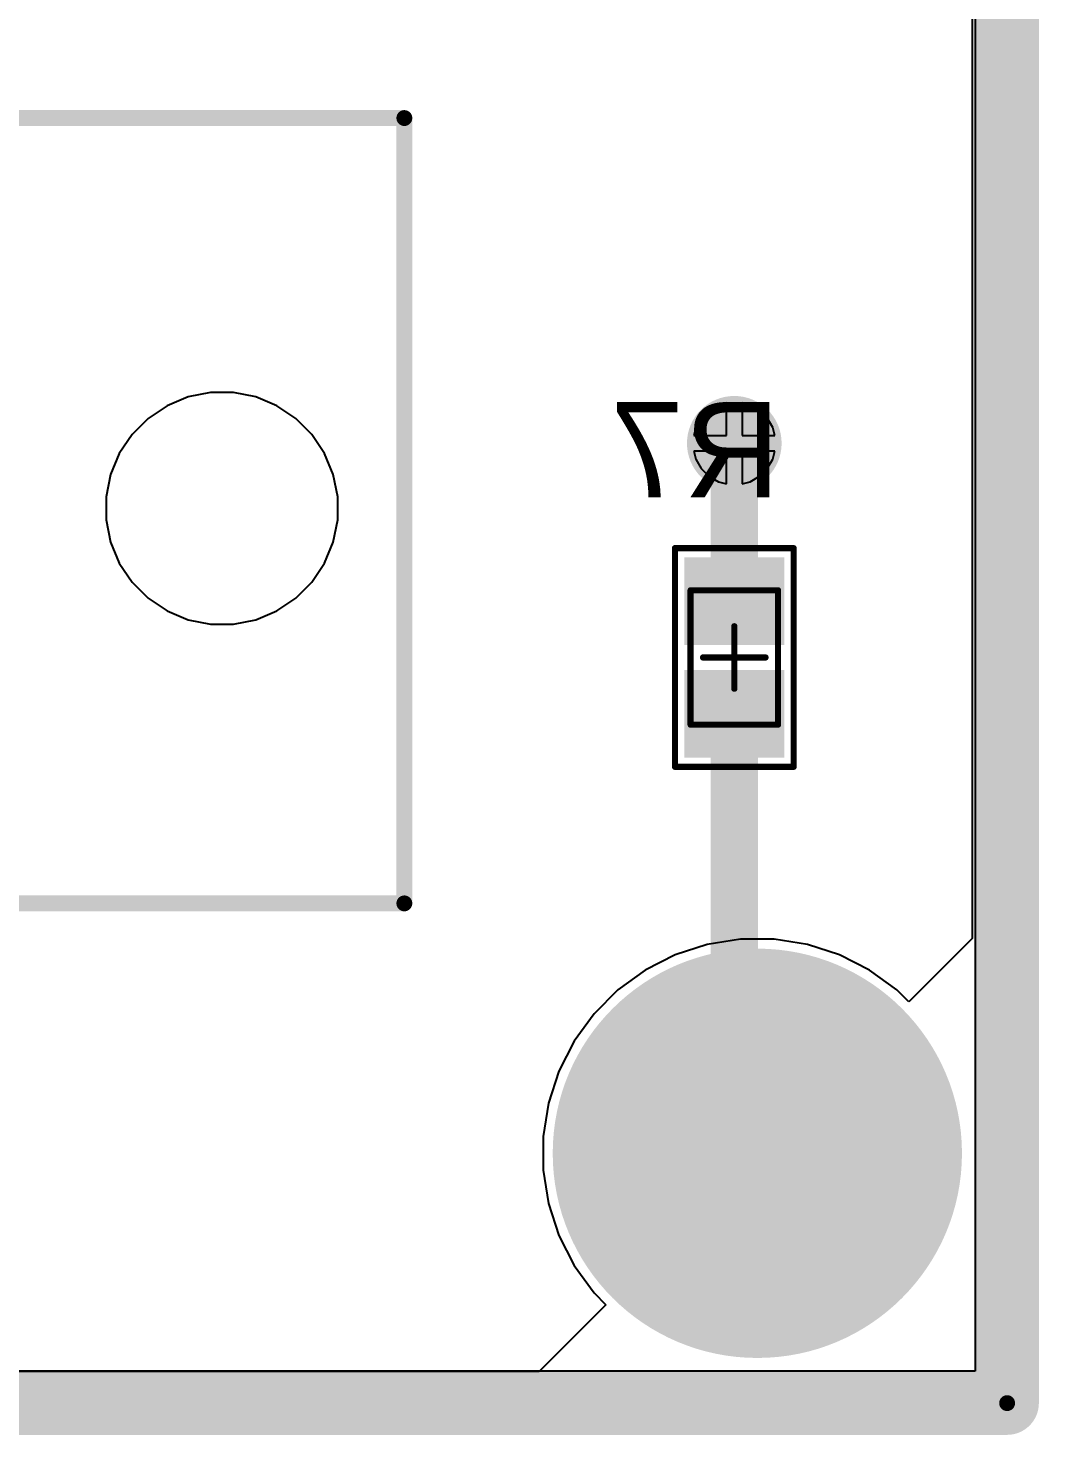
# Model space of a CAD drawing. Header units: millimetres. Extents: x -0.02 to 3.96, y -0.02 to 1.99.
# Drawn here: x 3.32 to 3.957, y -0.02 to 0.867 of the extents above; entities that cross this region are included whole.
import ezdxf

# ---------------------------------------------------------------- set-up
doc = ezdxf.new("R2010")
doc.units = ezdxf.units.MM
doc.header["$MEASUREMENT"] = 0
for name, color, linetype in [('BottomLayer', 5, 'Continuous'), ('BottomOverlay', 54, 'Continuous'), ('BottomPaste', 16, 'Continuous'), ('BottomSolder', 6, 'Continuous'), ('InternalPlane1', 76, 'Continuous'), ('InternalPlane2', 16, 'Continuous'), ('Mechanical1', 6, 'Continuous'), ('Mechanical13', 56, 'Continuous'), ('Mechanical15', 56, 'Continuous'), ('MultiLayer', 9, 'Continuous'), ('PadHoleLayer', 156, 'Continuous'), ('TopLayer', 1, 'Continuous'), ('TopOverlay', 2, 'Continuous'), ('TopSolder', 216, 'Continuous'), ('ViaHoleLayer', 16, 'Continuous')]:
    doc.layers.add(name, color=color, linetype=linetype)
doc.styles.add('Arial', font='arial.ttf', dxfattribs={"height": 0.2})

# ---------------------------------------------------------------- blocks, each defined once
blk = doc.blocks.new('6_0805_N_B_1')
at = {"layer": 'BottomLayer'}
for points in [[(-0.01181095, 0.02755895), (-0.01181095, -0.02755915), (-0.05905505, -0.02755915), (-0.05905505, 0.02755895)], [(0.05905515, 0.02755895), (0.05905515, -0.02755915), (0.01181105, -0.02755915), (0.01181105, 0.02755895)]]:
    blk.add_hatch(color=5, dxfattribs=at).paths.add_polyline_path(points)
at = {"layer": 'BottomPaste'}
for points in [[(-0.01181095, 0.02755895), (-0.01181095, -0.02755915), (-0.05905505, -0.02755915), (-0.05905505, 0.02755895)], [(0.05905515, 0.02755895), (0.05905515, -0.02755915), (0.01181105, -0.02755915), (0.01181105, 0.02755895)]]:
    blk.add_hatch(color=16, dxfattribs=at).paths.add_polyline_path(points)
at = {"layer": 'BottomSolder'}
for points in [[(-0.00781095, 0.03155895), (-0.00781095, -0.03155915), (-0.06305505, -0.03155915), (-0.06305505, 0.03155895)], [(0.06305515, 0.03155895), (0.06305515, -0.03155915), (0.00781105, -0.03155915), (0.00781105, 0.03155895)]]:
    blk.add_hatch(color=6, dxfattribs=at).paths.add_polyline_path(points)
at = {"layer": 'Mechanical13', "const_width": 0.003937}
for points in [[(-0.0423228, -0.0275592), (-0.0423228, 0.0275589)], [(0.0423229, 0.0275589), (-0.0423228, 0.0275589)], [(0.0423229, -0.0275592), (0.0423229, 0.0275589)], [(0.0423229, -0.0275592), (-0.0423228, -0.0275592)]]:
    blk.add_lwpolyline(points, dxfattribs=at)
at = {"layer": 'Mechanical13', "const_width": 0.0019685}
for points in [[(-0.043307, 0.0275589, 1), (-0.0413386, 0.0275589, 1)], [(-0.043307, 0.0275589, 1), (-0.0413386, 0.0275589, 1)], [(0.0413387, 0.0275589, 1), (0.0433071, 0.0275589, 1)], [(0.0413387, 0.0275589, 1), (0.0433071, 0.0275589, 1)], [(-0.043307, -0.0275592, 1), (-0.0413386, -0.0275592, 1)], [(-0.043307, -0.0275592, 1), (-0.0413386, -0.0275592, 1)], [(0.0413387, -0.0275592, 1), (0.0433071, -0.0275592, 1)], [(0.0413387, -0.0275592, 1), (0.0433071, -0.0275592, 1)]]:
    blk.add_lwpolyline(points, format="xyb", close=True, dxfattribs=at)
at = {"layer": 'Mechanical15', "const_width": 0.003937}
for points in [[(-0.0688976, -0.0374017), (-0.0688976, 0.0374014)], [(0.0688977, 0.0374014), (-0.0688976, 0.0374014)], [(0.0688977, -0.0374017), (0.0688977, 0.0374014)], [(1e-07, -0.0196852), (1e-07, 0.0196849)], [(0.0196851, -1e-07), (-0.019685, -1e-07)], [(0.0688977, -0.0374017), (-0.0688976, -0.0374017)]]:
    blk.add_lwpolyline(points, dxfattribs=at)
at = {"layer": 'Mechanical15', "const_width": 0.0019685}
for points in [[(-0.0698818, 0.0374014, 1), (-0.0679134, 0.0374014, 1)], [(-0.0698818, 0.0374014, 1), (-0.0679134, 0.0374014, 1)], [(0.0679135, 0.0374014, 1), (0.0698819, 0.0374014, 1)], [(0.0679135, 0.0374014, 1), (0.0698819, 0.0374014, 1)], [(-0.0009841, 0.0196849, 1), (0.0009843, 0.0196849, 1)], [(-0.0206692, -1e-07, 1), (-0.0187008, -1e-07, 1)], [(0.0187009, -1e-07, 1), (0.0206693, -1e-07, 1)], [(-0.0009841, -0.0196852, 1), (0.0009843, -0.0196852, 1)], [(-0.0698818, -0.0374017, 1), (-0.0679134, -0.0374017, 1)], [(-0.0698818, -0.0374017, 1), (-0.0679134, -0.0374017, 1)], [(0.0679135, -0.0374017, 1), (0.0698819, -0.0374017, 1)], [(0.0679135, -0.0374017, 1), (0.0698819, -0.0374017, 1)]]:
    blk.add_lwpolyline(points, format="xyb", close=True, dxfattribs=at)
blk = doc.blocks.new('DB9_F______191_009_213_4')
at = {"layer": 'BottomSolder'}
h = blk.add_hatch(color=6, dxfattribs=at)
edge = h.paths.add_edge_path()
edge.add_arc((0.71, -0.056), 0.004, 0, 360)
at = {"layer": 'InternalPlane1'}
h = blk.add_hatch(color=76, dxfattribs=at)
edge = h.paths.add_edge_path()
edge.add_arc((0.71, -0.056), 0.083, 0, 360)
at = {"layer": 'InternalPlane2'}
h = blk.add_hatch(color=16, dxfattribs=at)
edge = h.paths.add_edge_path()
edge.add_arc((0.71, -0.056), 0.083, 0, 360)
at = {"layer": 'PadHoleLayer'}
h = blk.add_hatch(color=156, dxfattribs=at)
edge = h.paths.add_edge_path()
edge.add_arc((0.71, -0.056), 0.063, 0, 360)
at = {"layer": 'TopSolder'}
h = blk.add_hatch(color=216, dxfattribs=at)
edge = h.paths.add_edge_path()
edge.add_arc((0.71, -0.056), 0.004, 0, 360)
at = {"layer": 'TopOverlay', "const_width": 0.01}
for points in [[(-0.39, 0.19), (0.825, 0.19)], [(0.825, -0.305), (0.825, 0.19)], [(-0.39, -0.305), (0.825, -0.305)]]:
    blk.add_lwpolyline(points, dxfattribs=at)
at = {"layer": 'TopOverlay', "const_width": 0.005}
for points in [[(0.8225, 0.19, 1), (0.8275, 0.19, 1)], [(0.8225, 0.19, 1), (0.8275, 0.19, 1)], [(0.8225, -0.305, 1), (0.8275, -0.305, 1)], [(0.8225, -0.305, 1), (0.8275, -0.305, 1)]]:
    blk.add_lwpolyline(points, format="xyb", close=True, dxfattribs=at)

msp = doc.modelspace()

# ---------------------------------------------------------------- hatches: boundary and pattern name
at = {"layer": 'BottomLayer'}
h = msp.add_hatch(color=5, dxfattribs=at)
edge = h.paths.add_edge_path()
edge.add_arc((3.765, 0.605), 0.016, 0, 360)
h = msp.add_hatch(color=5, dxfattribs=at)
edge = h.paths.add_edge_path()
edge.add_arc((3.7795276, 0.1574803), 0.125, 0, 360)
at = {"layer": 'BottomSolder'}
h = msp.add_hatch(color=6, dxfattribs=at)
edge = h.paths.add_edge_path()
edge.add_arc((3.7795276, 0.1574803), 0.129, 0, 360)
at = {"layer": 'InternalPlane1'}
h = msp.add_hatch(color=76, dxfattribs=at)
edge = h.paths.add_edge_path()
edge.add_arc((3.7795276, 0.1574803), 0.0825, 0, 360)
at = {"layer": 'InternalPlane2'}
h = msp.add_hatch(color=16, dxfattribs=at)
edge = h.paths.add_edge_path()
edge.add_arc((3.765, 0.605), 0.0298425, 0, 360)
h = msp.add_hatch(color=16, dxfattribs=at)
edge = h.paths.add_edge_path()
edge.add_arc((3.7795276, 0.1574803), 0.0825, 0, 360)
at = {"layer": 'MultiLayer'}
h = msp.add_hatch(color=9, dxfattribs=at)
edge = h.paths.add_edge_path()
edge.add_arc((3.7795276, 0.1574803), 0.125, 0, 360)
at = {"layer": 'PadHoleLayer'}
h = msp.add_hatch(color=156, dxfattribs=at)
edge = h.paths.add_edge_path()
edge.add_arc((3.7795276, 0.1574803), 0.0625, 0, 360)
at = {"layer": 'TopLayer'}
h = msp.add_hatch(color=1, dxfattribs=at)
edge = h.paths.add_edge_path()
edge.add_arc((3.765, 0.605), 0.016, 0, 360)
h = msp.add_hatch(color=1, dxfattribs=at)
edge = h.paths.add_edge_path()
edge.add_arc((3.7795276, 0.1574803), 0.125, 0, 360)
at = {"layer": 'TopSolder'}
h = msp.add_hatch(color=216, dxfattribs=at)
edge = h.paths.add_edge_path()
edge.add_arc((3.7795276, 0.1574803), 0.129, 0, 360)
at = {"layer": 'ViaHoleLayer'}
h = msp.add_hatch(color=16, dxfattribs=at)
edge = h.paths.add_edge_path()
edge.add_arc((3.765, 0.605), 0.0098425, 0, 360)

# ---------------------------------------------------------------- linework, layer by layer
at = {"layer": 'BottomLayer', "const_width": 0.03}
for points in [[(3.7649999, 0.6049999), (3.765, 0.605)], [(3.7649999, 0.505433), (3.7649999, 0.6049999)], [(3.7649999, 0.172008), (3.7649999, 0.4345669)], [(3.7649999, 0.172008), (3.7795276, 0.1574803)]]:
    msp.add_lwpolyline(points, dxfattribs=at)
at = {"layer": 'BottomLayer', "const_width": 0.015}
for points in [[(3.7574999, 0.6049999, 1), (3.7724999, 0.6049999, 1)], [(3.7574999, 0.6049999, 1), (3.7724999, 0.6049999, 1)], [(3.7575, 0.605, 1), (3.7725, 0.605, 1)], [(3.7574999, 0.505433, 1), (3.7724999, 0.505433, 1)], [(3.7574999, 0.4345669, 1), (3.7724999, 0.4345669, 1)], [(3.7574999, 0.172008, 1), (3.7724999, 0.172008, 1)], [(3.7574999, 0.172008, 1), (3.7724999, 0.172008, 1)], [(3.7720276, 0.1574803, 1), (3.7870276, 0.1574803, 1)]]:
    msp.add_lwpolyline(points, format="xyb", close=True, dxfattribs=at)
at = {"layer": 'InternalPlane1'}
for p, q in [((3.9169111, 1.9484071), (3.9169111, 0.0200968)), ((3.9169111, 0.0200968), (0.0200968, 0.0200968))]:
    msp.add_line(p, q, dxfattribs=at)
at = {"layer": 'InternalPlane1', "const_width": 0.04}
for points in [[(3.9370079, 0), (3.9370079, 1.9685039)], [(0, 0), (3.9370079, 0)]]:
    msp.add_lwpolyline(points, dxfattribs=at)
at = {"layer": 'InternalPlane1', "const_width": 0.02}
msp.add_lwpolyline([(3.9270079, 0, 1), (3.9470079, 0, 1)], format="xyb", close=True, dxfattribs=at)
msp.add_lwpolyline([(3.9270079, 0, 1), (3.9470079, 0, 1)], format="xyb", close=True, dxfattribs=at)
at = {"layer": 'InternalPlane2'}
for p, q in [((3.9169111, 1.9484071), (3.9169111, 0.0200968)), ((3.9169111, 0.0200968), (0.0200968, 0.0200968))]:
    msp.add_line(p, q, dxfattribs=at)
at = {"layer": 'InternalPlane2', "const_width": 0.04}
for points in [[(3.9370079, 0), (3.9370079, 1.9685039)], [(0, 0), (3.9370079, 0)]]:
    msp.add_lwpolyline(points, dxfattribs=at)
at = {"layer": 'InternalPlane2', "const_width": 0.02}
msp.add_lwpolyline([(3.9270079, 0, 1), (3.9470079, 0, 1)], format="xyb", close=True, dxfattribs=at)
msp.add_lwpolyline([(3.9270079, 0, 1), (3.9470079, 0, 1)], format="xyb", close=True, dxfattribs=at)
at = {"layer": 'Mechanical1', "const_width": 0.01}
for points in [[(3.9370079, 0), (3.9370079, 1.9685039)], [(0, 0), (3.9370079, 0)]]:
    msp.add_lwpolyline(points, dxfattribs=at)
at = {"layer": 'Mechanical1', "const_width": 0.005}
msp.add_lwpolyline([(3.9345079, 0, 1), (3.9395079, 0, 1)], format="xyb", close=True, dxfattribs=at)
msp.add_lwpolyline([(3.9345079, 0, 1), (3.9395079, 0, 1)], format="xyb", close=True, dxfattribs=at)
at = {"layer": 'TopLayer'}
for p, q in [((3.915, 1.6755512), (3.915, 0.2929527)), ((3.4207067, 0.6341946), (3.4074215, 0.6286917)), ((3.4348101, 0.637), (3.4207067, 0.6341946)), ((3.4491899, 0.637), (3.4348101, 0.637)), ((3.4632933, 0.6341946), (3.4491899, 0.637)), ((3.4765785, 0.6286917), (3.4632933, 0.6341946)), ((3.76, 0.6305775), (3.7549644, 0.6292282)), ((3.76, 0.61), (3.76, 0.6305775)), ((3.7750356, 0.6292282), (3.77, 0.6305775)), ((3.77, 0.6305775), (3.77, 0.61)), ((3.3954652, 0.6207028), (3.3852972, 0.6105348)), ((3.4074215, 0.6286917), (3.3954652, 0.6207028)), ((3.4885348, 0.6207028), (3.4765785, 0.6286917)), ((3.4987028, 0.6105348), (3.4885348, 0.6207028)), ((3.7441948, 0.6209644), (3.7407718, 0.6150356)), ((3.7490356, 0.6258052), (3.7441948, 0.6209644)), ((3.7549644, 0.6292282), (3.7490356, 0.6258052)), ((3.7809644, 0.6258052), (3.7750356, 0.6292282)), ((3.7858052, 0.6209644), (3.7809644, 0.6258052)), ((3.7892282, 0.6150356), (3.7858052, 0.6209644)), ((3.7407718, 0.6150356), (3.7394225, 0.61)), ((3.7905775, 0.61), (3.7892282, 0.6150356)), ((3.3852972, 0.6105348), (3.3773083, 0.5985785)), ((3.5066917, 0.5985785), (3.4987028, 0.6105348)), ((3.7394225, 0.61), (3.76, 0.61)), ((3.77, 0.61), (3.7905775, 0.61)), ((3.3773083, 0.5985785), (3.3718054, 0.5852933)), ((3.5121946, 0.5852933), (3.5066917, 0.5985785)), ((3.76, 0.6), (3.7394225, 0.6)), ((3.7394225, 0.6), (3.7407718, 0.5949644)), ((3.7407718, 0.5949644), (3.7441948, 0.5890356)), ((3.76, 0.5794225), (3.76, 0.6)), ((3.7905775, 0.6), (3.77, 0.6)), ((3.77, 0.6), (3.77, 0.5794225)), ((3.7858052, 0.5890356), (3.7892282, 0.5949644)), ((3.7892282, 0.5949644), (3.7905775, 0.6)), ((3.3718054, 0.5852933), (3.369, 0.5711899)), ((3.515, 0.5711899), (3.5121946, 0.5852933)), ((3.7441948, 0.5890356), (3.7490356, 0.5841948)), ((3.7809644, 0.5841948), (3.7858052, 0.5890356)), ((3.7490356, 0.5841948), (3.7549644, 0.5807718)), ((3.7549644, 0.5807718), (3.76, 0.5794225)), ((3.77, 0.5794225), (3.7750356, 0.5807718)), ((3.7750356, 0.5807718), (3.7809644, 0.5841948)), ((3.369, 0.5711899), (3.369, 0.5568101)), ((3.515, 0.5568101), (3.515, 0.5711899)), ((3.369, 0.5568101), (3.3718054, 0.5427067)), ((3.5121946, 0.5427067), (3.515, 0.5568101)), ((3.3718054, 0.5427067), (3.3773083, 0.5294215)), ((3.5066917, 0.5294215), (3.5121946, 0.5427067)), ((3.3773083, 0.5294215), (3.3852972, 0.5174652)), ((3.4987028, 0.5174652), (3.5066917, 0.5294215)), ((3.3852972, 0.5174652), (3.3954652, 0.5072972)), ((3.4885348, 0.5072972), (3.4987028, 0.5174652)), ((3.3954652, 0.5072972), (3.4074215, 0.4993083)), ((3.4765785, 0.4993083), (3.4885348, 0.5072972)), ((3.4074215, 0.4993083), (3.4207067, 0.4938054)), ((3.4632933, 0.4938054), (3.4765785, 0.4993083)), ((3.4207067, 0.4938054), (3.4348101, 0.491)), ((3.4348101, 0.491), (3.4491899, 0.491)), ((3.4491899, 0.491), (3.4632933, 0.4938054)), ((3.915, 0.2929527), (3.874987, 0.2529397)), ((3.747915, 0.2891561), (3.7277056, 0.2825897)), ((3.7689029, 0.2924803), (3.747915, 0.2891561)), ((3.7901523, 0.2924803), (3.7689029, 0.2924803)), ((3.8111402, 0.2891561), (3.7901523, 0.2924803)), ((3.8313496, 0.2825897), (3.8111402, 0.2891561)), ((3.7277056, 0.2825897), (3.7087722, 0.2729426)), ((3.850283, 0.2729426), (3.8313496, 0.2825897)), ((3.7087722, 0.2729426), (3.691581, 0.2604525)), ((3.8674742, 0.2604525), (3.850283, 0.2729426)), ((3.691581, 0.2604525), (3.6765554, 0.2454269)), ((3.874987, 0.2529397), (3.8674742, 0.2604525)), ((3.6765554, 0.2454269), (3.6640653, 0.2282357)), ((3.6640653, 0.2282357), (3.6544182, 0.2093023)), ((3.6544182, 0.2093023), (3.6478518, 0.1890929)), ((3.6478518, 0.1890929), (3.6445276, 0.168105)), ((3.6445276, 0.168105), (3.6445276, 0.1468556)), ((3.6445276, 0.1468556), (3.6478518, 0.1258677)), ((3.6478518, 0.1258677), (3.6544182, 0.1056583)), ((3.6544182, 0.1056583), (3.6640653, 0.0867249)), ((3.6640653, 0.0867249), (3.6765554, 0.0695337)), ((3.6765554, 0.0695337), (3.6840682, 0.0620209)), ((3.6840682, 0.0620209), (3.6420473, 0.02)), ((3.6420473, 0.02), (0.2949606, 0.02))]:
    msp.add_line(p, q, dxfattribs=at)

# ---------------------------------------------------------------- block references
for name, p, rotation in [('DB9_F______191_009_213_4', (2.732, 0.62), 360), ('6_0805_N_B_1', (3.765, 0.47), 270)]:
    msp.add_blockref(name, p, dxfattribs=dict(rotation=rotation))

# ---------------------------------------------------------------- texts
at = {"layer": 'BottomOverlay', "style": 'Arial', "text_generation_flag": 2}
msp.add_text('R7', height=0.06, dxfattribs=at).set_placement((3.794, 0.571))

doc.saveas('drawing.dxf')
